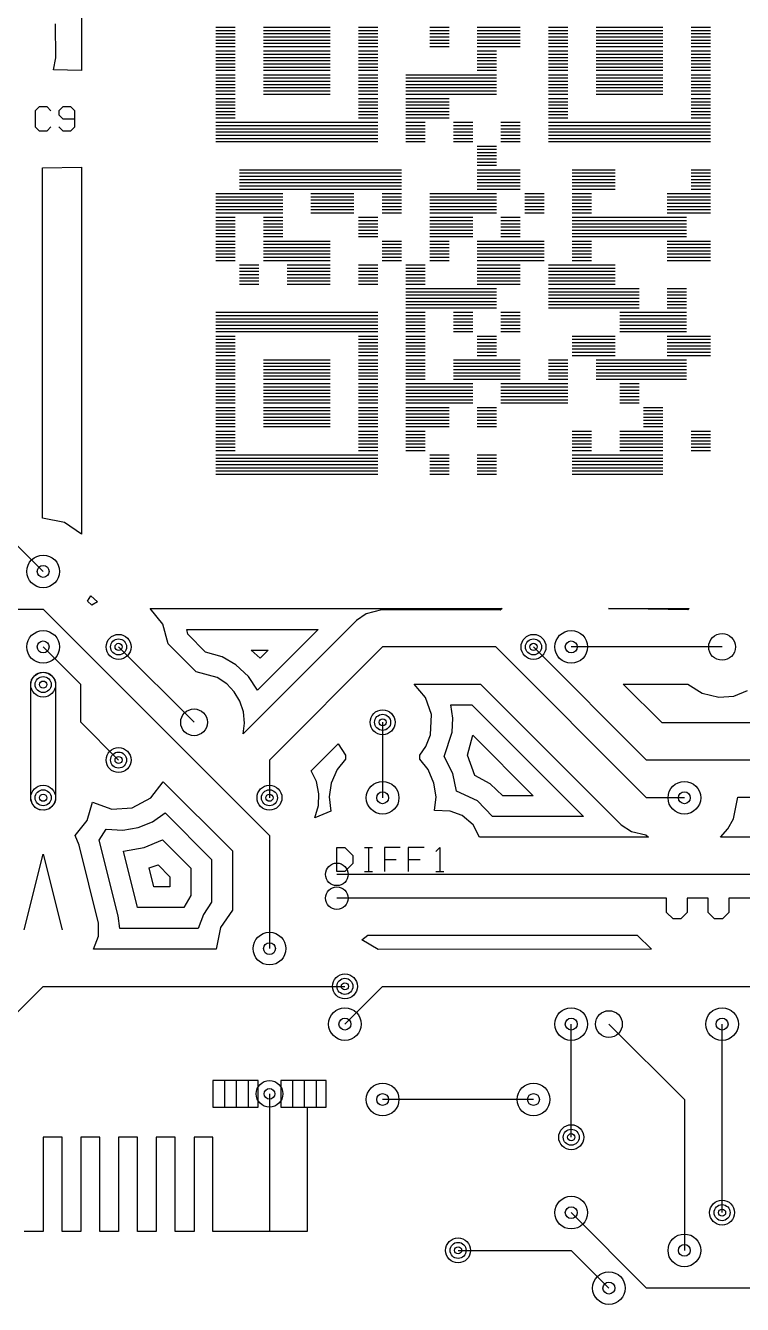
# Model space of a CAD drawing. Extents: x 7 to 284, y 6 to 364.
# Drawn here: x 207.69 to 231.82, y 9.61 to 52.67 of the extents above; entities that cross this region are included whole.
import ezdxf

# ---------------------------------------------------------------- set-up
doc = ezdxf.new("R2010")
doc.units = 0
doc.layers.add('SCORE', color=5, linetype='CONTINUOUS')

msp = doc.modelspace()

# ---------------------------------------------------------------- linework, layer by layer
at = {"layer": 'SCORE'}
for p, q in [((209.5802, 57.6466), (209.57, 51.1585)), ((208.7092, 51.5857), (208.6919, 52.73)), ((214.095, 52.615), (214.745, 52.615)), ((215.695, 52.615), (217.945, 52.615)), ((218.895, 52.615), (219.545, 52.615)), ((221.295, 52.615), (221.945, 52.615)), ((222.895, 52.615), (224.345, 52.615)), ((225.295, 52.615), (225.945, 52.615)), ((226.895, 52.615), (229.145, 52.615)), ((230.095, 52.615), (230.745, 52.615)), ((214.095, 52.5067), (214.745, 52.5067)), ((214.095, 52.3983), (214.745, 52.3983)), ((214.095, 52.29), (214.745, 52.29)), ((214.095, 52.1817), (214.745, 52.1817)), ((215.695, 52.5067), (217.945, 52.5067)), ((215.695, 52.3983), (217.945, 52.3983)), ((215.695, 52.29), (217.945, 52.29)), ((215.695, 52.1817), (217.945, 52.1817)), ((218.895, 52.5067), (219.545, 52.5067)), ((218.895, 52.3983), (219.545, 52.3983)), ((218.895, 52.29), (219.545, 52.29)), ((218.895, 52.1817), (219.545, 52.1817)), ((221.295, 52.5067), (221.945, 52.5067)), ((221.295, 52.3983), (221.945, 52.3983)), ((221.295, 52.29), (221.945, 52.29)), ((221.295, 52.1817), (221.945, 52.1817)), ((222.895, 52.5067), (224.345, 52.5067)), ((222.895, 52.3983), (224.345, 52.3983)), ((222.895, 52.29), (224.345, 52.29)), ((222.895, 52.1817), (224.345, 52.1817)), ((225.295, 52.5067), (225.945, 52.5067)), ((225.295, 52.3983), (225.945, 52.3983)), ((225.295, 52.29), (225.945, 52.29)), ((225.295, 52.1817), (225.945, 52.1817)), ((226.895, 52.5067), (229.145, 52.5067)), ((226.895, 52.3983), (229.145, 52.3983)), ((226.895, 52.29), (229.145, 52.29)), ((226.895, 52.1817), (229.145, 52.1817)), ((230.095, 52.5067), (230.745, 52.5067)), ((230.095, 52.3983), (230.745, 52.3983)), ((230.095, 52.29), (230.745, 52.29)), ((230.095, 52.1817), (230.745, 52.1817)), ((214.095, 52.0733), (214.745, 52.0733)), ((214.095, 51.965), (214.745, 51.965)), ((214.095, 51.815), (214.745, 51.815)), ((214.095, 51.7067), (214.745, 51.7067)), ((215.695, 52.0733), (217.945, 52.0733)), ((215.695, 51.965), (217.945, 51.965)), ((215.695, 51.815), (217.945, 51.815)), ((215.695, 51.7067), (217.945, 51.7067)), ((218.895, 52.0733), (219.545, 52.0733)), ((218.895, 51.965), (219.545, 51.965)), ((218.895, 51.815), (219.545, 51.815)), ((218.895, 51.7067), (219.545, 51.7067)), ((221.295, 52.0733), (221.945, 52.0733)), ((221.295, 51.965), (221.945, 51.965)), ((222.895, 52.0733), (224.345, 52.0733)), ((222.895, 51.965), (224.345, 51.965)), ((222.895, 51.815), (223.545, 51.815)), ((222.895, 51.7067), (223.545, 51.7067)), ((225.295, 52.0733), (225.945, 52.0733)), ((225.295, 51.965), (225.945, 51.965)), ((225.295, 51.815), (225.945, 51.815)), ((225.295, 51.7067), (225.945, 51.7067)), ((226.895, 52.0733), (229.145, 52.0733)), ((226.895, 51.965), (229.145, 51.965)), ((226.895, 51.815), (229.145, 51.815)), ((226.895, 51.7067), (229.145, 51.7067)), ((230.095, 52.0733), (230.745, 52.0733)), ((230.095, 51.965), (230.745, 51.965)), ((230.095, 51.815), (230.745, 51.815)), ((230.095, 51.7067), (230.745, 51.7067)), ((208.6295, 51.18), (208.7092, 51.5857)), ((214.095, 51.5983), (214.745, 51.5983)), ((214.095, 51.49), (214.745, 51.49)), ((214.095, 51.3817), (214.745, 51.3817)), ((214.095, 51.2733), (214.745, 51.2733)), ((215.695, 51.5983), (217.945, 51.5983)), ((215.695, 51.49), (217.945, 51.49)), ((215.695, 51.3817), (217.945, 51.3817)), ((215.695, 51.2733), (217.945, 51.2733)), ((218.895, 51.5983), (219.545, 51.5983)), ((218.895, 51.49), (219.545, 51.49)), ((218.895, 51.3817), (219.545, 51.3817)), ((218.895, 51.2733), (219.545, 51.2733)), ((222.895, 51.5983), (223.545, 51.5983)), ((222.895, 51.49), (223.545, 51.49)), ((222.895, 51.3817), (223.545, 51.3817)), ((222.895, 51.2733), (223.545, 51.2733)), ((225.295, 51.5983), (225.945, 51.5983)), ((225.295, 51.49), (225.945, 51.49)), ((225.295, 51.3817), (225.945, 51.3817)), ((225.295, 51.2733), (225.945, 51.2733)), ((226.895, 51.5983), (229.145, 51.5983)), ((226.895, 51.49), (229.145, 51.49)), ((226.895, 51.3817), (229.145, 51.3817)), ((226.895, 51.2733), (229.145, 51.2733)), ((230.095, 51.5983), (230.745, 51.5983)), ((230.095, 51.49), (230.745, 51.49)), ((230.095, 51.3817), (230.745, 51.3817)), ((230.095, 51.2733), (230.745, 51.2733)), ((209.57, 51.1585), (208.6295, 51.18)), ((214.095, 51.165), (214.745, 51.165)), ((214.095, 51.015), (214.745, 51.015)), ((214.095, 50.9067), (214.745, 50.9067)), ((215.695, 51.165), (217.945, 51.165)), ((215.695, 51.015), (217.945, 51.015)), ((215.695, 50.9067), (217.945, 50.9067)), ((218.895, 51.165), (219.545, 51.165)), ((218.895, 51.015), (219.545, 51.015)), ((218.895, 50.9067), (219.545, 50.9067)), ((220.495, 51.015), (223.545, 51.015)), ((220.495, 50.9067), (223.545, 50.9067)), ((222.895, 51.165), (223.545, 51.165)), ((225.295, 51.165), (225.945, 51.165)), ((225.295, 51.015), (225.945, 51.015)), ((225.295, 50.9067), (225.945, 50.9067)), ((226.895, 51.165), (229.145, 51.165)), ((226.895, 51.015), (229.145, 51.015)), ((226.895, 50.9067), (229.145, 50.9067)), ((230.095, 51.165), (230.745, 51.165)), ((230.095, 51.015), (230.745, 51.015)), ((230.095, 50.9067), (230.745, 50.9067)), ((214.095, 50.7983), (214.745, 50.7983)), ((214.095, 50.69), (214.745, 50.69)), ((214.095, 50.5817), (214.745, 50.5817)), ((214.095, 50.4733), (214.745, 50.4733)), ((215.695, 50.7983), (217.945, 50.7983)), ((215.695, 50.69), (217.945, 50.69)), ((215.695, 50.5817), (217.945, 50.5817)), ((215.695, 50.4733), (217.945, 50.4733)), ((218.895, 50.7983), (219.545, 50.7983)), ((218.895, 50.69), (219.545, 50.69)), ((218.895, 50.5817), (219.545, 50.5817)), ((218.895, 50.4733), (219.545, 50.4733)), ((220.495, 50.7983), (223.545, 50.7983)), ((220.495, 50.69), (223.545, 50.69)), ((220.495, 50.5817), (223.545, 50.5817)), ((220.495, 50.4733), (223.545, 50.4733)), ((225.295, 50.7983), (225.945, 50.7983)), ((225.295, 50.69), (225.945, 50.69)), ((225.295, 50.5817), (225.945, 50.5817)), ((225.295, 50.4733), (225.945, 50.4733)), ((226.895, 50.7983), (229.145, 50.7983)), ((226.895, 50.69), (229.145, 50.69)), ((226.895, 50.5817), (229.145, 50.5817)), ((226.895, 50.4733), (229.145, 50.4733)), ((230.095, 50.7983), (230.745, 50.7983)), ((230.095, 50.69), (230.745, 50.69)), ((230.095, 50.5817), (230.745, 50.5817)), ((230.095, 50.4733), (230.745, 50.4733)), ((214.095, 50.365), (214.745, 50.365)), ((214.095, 50.215), (214.745, 50.215)), ((214.095, 50.1067), (214.745, 50.1067)), ((214.095, 49.9983), (214.745, 49.9983)), ((215.695, 50.365), (217.945, 50.365)), ((218.895, 50.365), (219.545, 50.365)), ((218.895, 50.215), (219.545, 50.215)), ((218.895, 50.1067), (219.545, 50.1067)), ((218.895, 49.9983), (219.545, 49.9983)), ((220.495, 50.365), (223.545, 50.365)), ((220.495, 50.215), (221.945, 50.215)), ((220.495, 50.1067), (221.945, 50.1067)), ((220.495, 49.9983), (221.945, 49.9983)), ((225.295, 50.365), (225.945, 50.365)), ((225.295, 50.215), (225.945, 50.215)), ((225.295, 50.1067), (225.945, 50.1067)), ((225.295, 49.9983), (225.945, 49.9983)), ((226.895, 50.365), (229.145, 50.365)), ((230.095, 50.365), (230.745, 50.365)), ((230.095, 50.215), (230.745, 50.215)), ((230.095, 50.1067), (230.745, 50.1067)), ((230.095, 49.9983), (230.745, 49.9983)), ((208.1433, 49.93), (208.01, 49.7967)), ((208.01, 49.7967), (208.01, 49.2633)), ((208.41, 49.93), (208.1433, 49.93)), ((208.5433, 49.7967), (208.41, 49.93)), ((208.9433, 49.93), (208.81, 49.7967)), ((208.81, 49.7967), (208.81, 49.6633)), ((208.81, 49.6633), (208.9433, 49.53)), ((209.21, 49.93), (208.9433, 49.93)), ((208.9433, 49.53), (209.3433, 49.53)), ((209.3433, 49.7967), (209.21, 49.93)), ((209.3433, 49.2633), (209.3433, 49.7967)), ((214.095, 49.89), (214.745, 49.89)), ((214.095, 49.7817), (214.745, 49.7817)), ((214.095, 49.6733), (214.745, 49.6733)), ((214.095, 49.565), (214.745, 49.565)), ((218.895, 49.89), (219.545, 49.89)), ((218.895, 49.7817), (219.545, 49.7817)), ((218.895, 49.6733), (219.545, 49.6733)), ((218.895, 49.565), (219.545, 49.565)), ((220.495, 49.89), (221.945, 49.89)), ((220.495, 49.7817), (221.945, 49.7817)), ((220.495, 49.6733), (221.945, 49.6733)), ((220.495, 49.565), (221.945, 49.565)), ((225.295, 49.89), (225.945, 49.89)), ((225.295, 49.7817), (225.945, 49.7817)), ((225.295, 49.6733), (225.945, 49.6733)), ((225.295, 49.565), (225.945, 49.565)), ((230.095, 49.89), (230.745, 49.89)), ((230.095, 49.7817), (230.745, 49.7817)), ((230.095, 49.6733), (230.745, 49.6733)), ((230.095, 49.565), (230.745, 49.565)), ((208.01, 49.2633), (208.1433, 49.13)), ((208.1433, 49.13), (208.41, 49.13)), ((208.41, 49.13), (208.5433, 49.2633)), ((208.81, 49.2633), (208.9433, 49.13)), ((208.9433, 49.13), (209.21, 49.13)), ((209.21, 49.13), (209.3433, 49.2633)), ((214.095, 49.415), (219.545, 49.415)), ((214.095, 49.3067), (219.545, 49.3067)), ((214.095, 49.1983), (219.545, 49.1983)), ((214.095, 49.09), (219.545, 49.09)), ((220.495, 49.415), (221.145, 49.415)), ((220.495, 49.3067), (221.145, 49.3067)), ((220.495, 49.1983), (221.145, 49.1983)), ((220.495, 49.09), (221.145, 49.09)), ((222.095, 49.415), (222.745, 49.415)), ((222.095, 49.3067), (222.745, 49.3067)), ((222.095, 49.1983), (222.745, 49.1983)), ((222.095, 49.09), (222.745, 49.09)), ((223.695, 49.415), (224.345, 49.415)), ((223.695, 49.3067), (224.345, 49.3067)), ((223.695, 49.1983), (224.345, 49.1983)), ((223.695, 49.09), (224.345, 49.09)), ((225.295, 49.415), (230.745, 49.415)), ((225.295, 49.3067), (230.745, 49.3067)), ((225.295, 49.1983), (230.745, 49.1983)), ((225.295, 49.09), (230.745, 49.09)), ((214.095, 48.9817), (219.545, 48.9817)), ((214.095, 48.8733), (219.545, 48.8733)), ((214.095, 48.765), (219.545, 48.765)), ((220.495, 48.9817), (221.145, 48.9817)), ((220.495, 48.8733), (221.145, 48.8733)), ((220.495, 48.765), (221.145, 48.765)), ((222.095, 48.9817), (222.745, 48.9817)), ((222.095, 48.8733), (222.745, 48.8733)), ((222.095, 48.765), (222.745, 48.765)), ((223.695, 48.9817), (224.345, 48.9817)), ((223.695, 48.8733), (224.345, 48.8733)), ((223.695, 48.765), (224.345, 48.765)), ((225.295, 48.9817), (230.745, 48.9817)), ((225.295, 48.8733), (230.745, 48.8733)), ((225.295, 48.765), (230.745, 48.765)), ((222.895, 48.615), (223.545, 48.615)), ((222.895, 48.5067), (223.545, 48.5067)), ((222.895, 48.3983), (223.545, 48.3983)), ((222.895, 48.29), (223.545, 48.29)), ((208.26, 47.88), (209.57, 47.9015)), ((208.26, 36.0893), (208.26, 47.88)), ((209.57, 47.9015), (209.57, 35.5446)), ((214.895, 47.815), (220.345, 47.815)), ((222.895, 48.1817), (223.545, 48.1817)), ((222.895, 48.0733), (223.545, 48.0733)), ((222.895, 47.965), (223.545, 47.965)), ((222.895, 47.815), (224.345, 47.815)), ((226.095, 47.815), (227.545, 47.815)), ((230.095, 47.815), (230.745, 47.815)), ((214.895, 47.7067), (220.345, 47.7067)), ((214.895, 47.5983), (220.345, 47.5983)), ((214.895, 47.49), (220.345, 47.49)), ((214.895, 47.3817), (220.345, 47.3817)), ((222.895, 47.7067), (224.345, 47.7067)), ((222.895, 47.5983), (224.345, 47.5983)), ((222.895, 47.49), (224.345, 47.49)), ((222.895, 47.3817), (224.345, 47.3817)), ((226.095, 47.7067), (227.545, 47.7067)), ((226.095, 47.5983), (227.545, 47.5983)), ((226.095, 47.49), (227.545, 47.49)), ((226.095, 47.3817), (227.545, 47.3817)), ((230.095, 47.7067), (230.745, 47.7067)), ((230.095, 47.5983), (230.745, 47.5983)), ((230.095, 47.49), (230.745, 47.49)), ((230.095, 47.3817), (230.745, 47.3817)), ((214.095, 47.015), (216.345, 47.015)), ((214.895, 47.2733), (220.345, 47.2733)), ((214.895, 47.165), (220.345, 47.165)), ((217.295, 47.015), (218.745, 47.015)), ((219.695, 47.015), (220.345, 47.015)), ((221.295, 47.015), (223.545, 47.015)), ((222.895, 47.2733), (224.345, 47.2733)), ((222.895, 47.165), (224.345, 47.165)), ((224.495, 47.015), (225.145, 47.015)), ((226.095, 47.2733), (227.545, 47.2733)), ((226.095, 47.165), (227.545, 47.165)), ((226.095, 47.015), (226.745, 47.015)), ((229.295, 47.015), (230.745, 47.015)), ((230.095, 47.2733), (230.745, 47.2733)), ((230.095, 47.165), (230.745, 47.165)), ((214.095, 46.9067), (216.345, 46.9067)), ((214.095, 46.7983), (216.345, 46.7983)), ((214.095, 46.69), (216.345, 46.69)), ((214.095, 46.5817), (216.345, 46.5817)), ((217.295, 46.9067), (218.745, 46.9067)), ((217.295, 46.7983), (218.745, 46.7983)), ((217.295, 46.69), (218.745, 46.69)), ((217.295, 46.5817), (218.745, 46.5817)), ((219.695, 46.9067), (220.345, 46.9067)), ((219.695, 46.7983), (220.345, 46.7983)), ((219.695, 46.69), (220.345, 46.69)), ((219.695, 46.5817), (220.345, 46.5817)), ((221.295, 46.9067), (223.545, 46.9067)), ((221.295, 46.7983), (223.545, 46.7983)), ((221.295, 46.69), (223.545, 46.69)), ((221.295, 46.5817), (223.545, 46.5817)), ((224.495, 46.9067), (225.145, 46.9067)), ((224.495, 46.7983), (225.145, 46.7983)), ((224.495, 46.69), (225.145, 46.69)), ((224.495, 46.5817), (225.145, 46.5817)), ((226.095, 46.9067), (226.745, 46.9067)), ((226.095, 46.7983), (226.745, 46.7983)), ((226.095, 46.69), (226.745, 46.69)), ((226.095, 46.5817), (226.745, 46.5817)), ((229.295, 46.9067), (230.745, 46.9067)), ((229.295, 46.7983), (230.745, 46.7983)), ((229.295, 46.69), (230.745, 46.69)), ((229.295, 46.5817), (230.745, 46.5817)), ((214.095, 46.4733), (216.345, 46.4733)), ((214.095, 46.365), (216.345, 46.365)), ((214.095, 46.215), (214.745, 46.215)), ((214.095, 46.1067), (214.745, 46.1067)), ((215.695, 46.215), (216.345, 46.215)), ((215.695, 46.1067), (216.345, 46.1067)), ((217.295, 46.4733), (218.745, 46.4733)), ((217.295, 46.365), (218.745, 46.365)), ((218.895, 46.215), (219.545, 46.215)), ((218.895, 46.1067), (219.545, 46.1067)), ((219.695, 46.4733), (220.345, 46.4733)), ((219.695, 46.365), (220.345, 46.365)), ((221.295, 46.4733), (223.545, 46.4733)), ((221.295, 46.365), (223.545, 46.365)), ((221.295, 46.215), (222.745, 46.215)), ((221.295, 46.1067), (222.745, 46.1067)), ((223.695, 46.215), (224.345, 46.215)), ((223.695, 46.1067), (224.345, 46.1067)), ((224.495, 46.4733), (225.145, 46.4733)), ((224.495, 46.365), (225.145, 46.365)), ((226.095, 46.4733), (226.745, 46.4733)), ((226.095, 46.365), (226.745, 46.365)), ((226.095, 46.215), (229.945, 46.215)), ((226.095, 46.1067), (229.945, 46.1067)), ((229.295, 46.4733), (230.745, 46.4733)), ((229.295, 46.365), (230.745, 46.365)), ((214.095, 45.9983), (214.745, 45.9983)), ((214.095, 45.89), (214.745, 45.89)), ((214.095, 45.7817), (214.745, 45.7817)), ((214.095, 45.6733), (214.745, 45.6733)), ((215.695, 45.9983), (216.345, 45.9983)), ((215.695, 45.89), (216.345, 45.89)), ((215.695, 45.7817), (216.345, 45.7817)), ((215.695, 45.6733), (216.345, 45.6733)), ((218.895, 45.9983), (219.545, 45.9983)), ((218.895, 45.89), (219.545, 45.89)), ((218.895, 45.7817), (219.545, 45.7817)), ((218.895, 45.6733), (219.545, 45.6733)), ((221.295, 45.9983), (222.745, 45.9983)), ((221.295, 45.89), (222.745, 45.89)), ((221.295, 45.7817), (222.745, 45.7817)), ((221.295, 45.6733), (222.745, 45.6733)), ((223.695, 45.9983), (224.345, 45.9983)), ((223.695, 45.89), (224.345, 45.89)), ((223.695, 45.7817), (224.345, 45.7817)), ((223.695, 45.6733), (224.345, 45.6733)), ((226.095, 45.9983), (229.945, 45.9983)), ((226.095, 45.89), (229.945, 45.89)), ((226.095, 45.7817), (229.945, 45.7817)), ((226.095, 45.6733), (229.945, 45.6733)), ((214.095, 45.565), (214.745, 45.565)), ((214.095, 45.415), (214.745, 45.415)), ((214.095, 45.3067), (214.745, 45.3067)), ((215.695, 45.565), (216.345, 45.565)), ((215.695, 45.415), (217.945, 45.415)), ((215.695, 45.3067), (217.945, 45.3067)), ((218.895, 45.565), (219.545, 45.565)), ((219.695, 45.415), (220.345, 45.415)), ((219.695, 45.3067), (220.345, 45.3067)), ((221.295, 45.565), (222.745, 45.565)), ((221.295, 45.415), (221.945, 45.415)), ((221.295, 45.3067), (221.945, 45.3067)), ((222.895, 45.415), (225.145, 45.415)), ((222.895, 45.3067), (225.145, 45.3067)), ((223.695, 45.565), (224.345, 45.565)), ((226.095, 45.565), (229.945, 45.565)), ((226.095, 45.415), (226.745, 45.415)), ((226.095, 45.3067), (226.745, 45.3067)), ((229.295, 45.415), (230.745, 45.415)), ((229.295, 45.3067), (230.745, 45.3067)), ((214.095, 45.1983), (214.745, 45.1983)), ((214.095, 45.09), (214.745, 45.09)), ((214.095, 44.9817), (214.745, 44.9817)), ((214.095, 44.8733), (214.745, 44.8733)), ((215.695, 45.1983), (217.945, 45.1983)), ((215.695, 45.09), (217.945, 45.09)), ((215.695, 44.9817), (217.945, 44.9817)), ((215.695, 44.8733), (217.945, 44.8733)), ((219.695, 45.1983), (220.345, 45.1983)), ((219.695, 45.09), (220.345, 45.09)), ((219.695, 44.9817), (220.345, 44.9817)), ((219.695, 44.8733), (220.345, 44.8733)), ((221.295, 45.1983), (221.945, 45.1983)), ((221.295, 45.09), (221.945, 45.09)), ((221.295, 44.9817), (221.945, 44.9817)), ((221.295, 44.8733), (221.945, 44.8733)), ((222.895, 45.1983), (225.145, 45.1983)), ((222.895, 45.09), (225.145, 45.09)), ((222.895, 44.9817), (225.145, 44.9817)), ((222.895, 44.8733), (225.145, 44.8733)), ((226.095, 45.1983), (226.745, 45.1983)), ((226.095, 45.09), (226.745, 45.09)), ((226.095, 44.9817), (226.745, 44.9817)), ((226.095, 44.8733), (226.745, 44.8733)), ((229.295, 45.1983), (230.745, 45.1983)), ((229.295, 45.09), (230.745, 45.09)), ((229.295, 44.9817), (230.745, 44.9817)), ((229.295, 44.8733), (230.745, 44.8733)), ((214.095, 44.765), (214.745, 44.765)), ((214.895, 44.615), (215.545, 44.615)), ((214.895, 44.5067), (215.545, 44.5067)), ((214.895, 44.3983), (215.545, 44.3983)), ((215.695, 44.765), (217.945, 44.765)), ((216.495, 44.615), (217.945, 44.615)), ((216.495, 44.5067), (217.945, 44.5067)), ((216.495, 44.3983), (217.945, 44.3983)), ((218.895, 44.615), (219.545, 44.615)), ((218.895, 44.5067), (219.545, 44.5067)), ((218.895, 44.3983), (219.545, 44.3983)), ((219.695, 44.765), (220.345, 44.765)), ((220.495, 44.615), (221.145, 44.615)), ((220.495, 44.5067), (221.145, 44.5067)), ((220.495, 44.3983), (221.145, 44.3983)), ((221.295, 44.765), (221.945, 44.765)), ((222.895, 44.765), (225.145, 44.765)), ((222.895, 44.615), (224.345, 44.615)), ((222.895, 44.5067), (224.345, 44.5067)), ((222.895, 44.3983), (224.345, 44.3983)), ((225.295, 44.615), (227.545, 44.615)), ((225.295, 44.5067), (227.545, 44.5067)), ((225.295, 44.3983), (227.545, 44.3983)), ((226.095, 44.765), (226.745, 44.765)), ((229.295, 44.765), (230.745, 44.765)), ((214.895, 44.29), (215.545, 44.29)), ((214.895, 44.1817), (215.545, 44.1817)), ((214.895, 44.0733), (215.545, 44.0733)), ((214.895, 43.965), (215.545, 43.965)), ((216.495, 44.29), (217.945, 44.29)), ((216.495, 44.1817), (217.945, 44.1817)), ((216.495, 44.0733), (217.945, 44.0733)), ((216.495, 43.965), (217.945, 43.965)), ((218.895, 44.29), (219.545, 44.29)), ((218.895, 44.1817), (219.545, 44.1817)), ((218.895, 44.0733), (219.545, 44.0733)), ((218.895, 43.965), (219.545, 43.965)), ((220.495, 44.29), (221.145, 44.29)), ((220.495, 44.1817), (221.145, 44.1817)), ((220.495, 44.0733), (221.145, 44.0733)), ((220.495, 43.965), (221.145, 43.965)), ((222.895, 44.29), (224.345, 44.29)), ((222.895, 44.1817), (224.345, 44.1817)), ((222.895, 44.0733), (224.345, 44.0733)), ((222.895, 43.965), (224.345, 43.965)), ((225.295, 44.29), (227.545, 44.29)), ((225.295, 44.1817), (227.545, 44.1817)), ((225.295, 44.0733), (227.545, 44.0733)), ((225.295, 43.965), (227.545, 43.965)), ((220.495, 43.815), (223.545, 43.815)), ((220.495, 43.7067), (223.545, 43.7067)), ((220.495, 43.5983), (223.545, 43.5983)), ((225.295, 43.815), (228.345, 43.815)), ((225.295, 43.7067), (228.345, 43.7067)), ((225.295, 43.5983), (228.345, 43.5983)), ((229.295, 43.815), (229.945, 43.815)), ((229.295, 43.7067), (229.945, 43.7067)), ((229.295, 43.5983), (229.945, 43.5983)), ((220.495, 43.49), (223.545, 43.49)), ((220.495, 43.3817), (223.545, 43.3817)), ((220.495, 43.2733), (223.545, 43.2733)), ((220.495, 43.165), (223.545, 43.165)), ((225.295, 43.49), (228.345, 43.49)), ((225.295, 43.3817), (228.345, 43.3817)), ((225.295, 43.2733), (228.345, 43.2733)), ((225.295, 43.165), (228.345, 43.165)), ((229.295, 43.49), (229.945, 43.49)), ((229.295, 43.3817), (229.945, 43.3817)), ((229.295, 43.2733), (229.945, 43.2733)), ((229.295, 43.165), (229.945, 43.165)), ((214.095, 43.015), (219.545, 43.015)), ((214.095, 42.9067), (219.545, 42.9067)), ((214.095, 42.7983), (219.545, 42.7983)), ((214.095, 42.69), (219.545, 42.69)), ((220.495, 43.015), (221.145, 43.015)), ((220.495, 42.9067), (221.145, 42.9067)), ((220.495, 42.7983), (221.145, 42.7983)), ((220.495, 42.69), (221.145, 42.69)), ((222.095, 43.015), (222.745, 43.015)), ((222.095, 42.9067), (222.745, 42.9067)), ((222.095, 42.7983), (222.745, 42.7983)), ((222.095, 42.69), (222.745, 42.69)), ((223.695, 43.015), (224.345, 43.015)), ((223.695, 42.9067), (224.345, 42.9067)), ((223.695, 42.7983), (224.345, 42.7983)), ((223.695, 42.69), (224.345, 42.69)), ((227.695, 43.015), (229.945, 43.015)), ((227.695, 42.9067), (229.945, 42.9067)), ((227.695, 42.7983), (229.945, 42.7983)), ((227.695, 42.69), (229.945, 42.69)), ((214.095, 42.5817), (219.545, 42.5817)), ((214.095, 42.4733), (219.545, 42.4733)), ((214.095, 42.365), (219.545, 42.365)), ((214.095, 42.215), (214.745, 42.215)), ((218.895, 42.215), (219.545, 42.215)), ((220.495, 42.5817), (221.145, 42.5817)), ((220.495, 42.4733), (221.145, 42.4733)), ((220.495, 42.365), (221.145, 42.365)), ((220.495, 42.215), (221.145, 42.215)), ((222.095, 42.5817), (222.745, 42.5817)), ((222.095, 42.4733), (222.745, 42.4733)), ((222.095, 42.365), (222.745, 42.365)), ((222.895, 42.215), (223.545, 42.215)), ((223.695, 42.5817), (224.345, 42.5817)), ((223.695, 42.4733), (224.345, 42.4733)), ((223.695, 42.365), (224.345, 42.365)), ((226.095, 42.215), (227.545, 42.215)), ((227.695, 42.5817), (229.945, 42.5817)), ((227.695, 42.4733), (229.945, 42.4733)), ((227.695, 42.365), (229.945, 42.365)), ((229.295, 42.215), (230.745, 42.215)), ((214.095, 42.1067), (214.745, 42.1067)), ((214.095, 41.9983), (214.745, 41.9983)), ((214.095, 41.89), (214.745, 41.89)), ((214.095, 41.7817), (214.745, 41.7817)), ((218.895, 42.1067), (219.545, 42.1067)), ((218.895, 41.9983), (219.545, 41.9983)), ((218.895, 41.89), (219.545, 41.89)), ((218.895, 41.7817), (219.545, 41.7817)), ((220.495, 42.1067), (221.145, 42.1067)), ((220.495, 41.9983), (221.145, 41.9983)), ((220.495, 41.89), (221.145, 41.89)), ((220.495, 41.7817), (221.145, 41.7817)), ((222.895, 42.1067), (223.545, 42.1067)), ((222.895, 41.9983), (223.545, 41.9983)), ((222.895, 41.89), (223.545, 41.89)), ((222.895, 41.7817), (223.545, 41.7817)), ((226.095, 42.1067), (227.545, 42.1067)), ((226.095, 41.9983), (227.545, 41.9983)), ((226.095, 41.89), (227.545, 41.89)), ((226.095, 41.7817), (227.545, 41.7817)), ((229.295, 42.1067), (230.745, 42.1067)), ((229.295, 41.9983), (230.745, 41.9983)), ((229.295, 41.89), (230.745, 41.89)), ((229.295, 41.7817), (230.745, 41.7817)), ((214.095, 41.6733), (214.745, 41.6733)), ((214.095, 41.565), (214.745, 41.565)), ((214.095, 41.415), (214.745, 41.415)), ((215.695, 41.415), (217.945, 41.415)), ((218.895, 41.6733), (219.545, 41.6733)), ((218.895, 41.565), (219.545, 41.565)), ((218.895, 41.415), (219.545, 41.415)), ((220.495, 41.6733), (221.145, 41.6733)), ((220.495, 41.565), (221.145, 41.565)), ((220.495, 41.415), (221.145, 41.415)), ((222.095, 41.415), (224.345, 41.415)), ((222.895, 41.6733), (223.545, 41.6733)), ((222.895, 41.565), (223.545, 41.565)), ((225.295, 41.415), (225.945, 41.415)), ((226.095, 41.6733), (227.545, 41.6733)), ((226.095, 41.565), (227.545, 41.565)), ((226.895, 41.415), (229.945, 41.415)), ((229.295, 41.6733), (230.745, 41.6733)), ((229.295, 41.565), (230.745, 41.565)), ((214.095, 41.3067), (214.745, 41.3067)), ((214.095, 41.1983), (214.745, 41.1983)), ((214.095, 41.09), (214.745, 41.09)), ((214.095, 40.9817), (214.745, 40.9817)), ((215.695, 41.3067), (217.945, 41.3067)), ((215.695, 41.1983), (217.945, 41.1983)), ((215.695, 41.09), (217.945, 41.09)), ((215.695, 40.9817), (217.945, 40.9817)), ((218.895, 41.3067), (219.545, 41.3067)), ((218.895, 41.1983), (219.545, 41.1983)), ((218.895, 41.09), (219.545, 41.09)), ((218.895, 40.9817), (219.545, 40.9817)), ((220.495, 41.3067), (221.145, 41.3067)), ((220.495, 41.1983), (221.145, 41.1983)), ((220.495, 41.09), (221.145, 41.09)), ((220.495, 40.9817), (221.145, 40.9817)), ((222.095, 41.3067), (224.345, 41.3067)), ((222.095, 41.1983), (224.345, 41.1983)), ((222.095, 41.09), (224.345, 41.09)), ((222.095, 40.9817), (224.345, 40.9817)), ((225.295, 41.3067), (225.945, 41.3067)), ((225.295, 41.1983), (225.945, 41.1983)), ((225.295, 41.09), (225.945, 41.09)), ((225.295, 40.9817), (225.945, 40.9817)), ((226.895, 41.3067), (229.945, 41.3067)), ((226.895, 41.1983), (229.945, 41.1983)), ((226.895, 41.09), (229.945, 41.09)), ((226.895, 40.9817), (229.945, 40.9817)), ((214.095, 40.8733), (214.745, 40.8733)), ((214.095, 40.765), (214.745, 40.765)), ((214.095, 40.615), (214.745, 40.615)), ((214.095, 40.5067), (214.745, 40.5067)), ((215.695, 40.8733), (217.945, 40.8733)), ((215.695, 40.765), (217.945, 40.765)), ((215.695, 40.615), (217.945, 40.615)), ((215.695, 40.5067), (217.945, 40.5067)), ((218.895, 40.8733), (219.545, 40.8733)), ((218.895, 40.765), (219.545, 40.765)), ((218.895, 40.615), (219.545, 40.615)), ((218.895, 40.5067), (219.545, 40.5067)), ((220.495, 40.8733), (221.145, 40.8733)), ((220.495, 40.765), (221.145, 40.765)), ((220.495, 40.615), (222.745, 40.615)), ((220.495, 40.5067), (222.745, 40.5067)), ((222.095, 40.8733), (224.345, 40.8733)), ((222.095, 40.765), (224.345, 40.765)), ((223.695, 40.615), (225.945, 40.615)), ((223.695, 40.5067), (225.945, 40.5067)), ((225.295, 40.8733), (225.945, 40.8733)), ((225.295, 40.765), (225.945, 40.765)), ((226.895, 40.8733), (229.945, 40.8733)), ((226.895, 40.765), (229.945, 40.765)), ((227.695, 40.615), (228.345, 40.615)), ((227.695, 40.5067), (228.345, 40.5067)), ((214.095, 40.3983), (214.745, 40.3983)), ((214.095, 40.29), (214.745, 40.29)), ((214.095, 40.1817), (214.745, 40.1817)), ((214.095, 40.0733), (214.745, 40.0733)), ((215.695, 40.3983), (217.945, 40.3983)), ((215.695, 40.29), (217.945, 40.29)), ((215.695, 40.1817), (217.945, 40.1817)), ((215.695, 40.0733), (217.945, 40.0733)), ((218.895, 40.3983), (219.545, 40.3983)), ((218.895, 40.29), (219.545, 40.29)), ((218.895, 40.1817), (219.545, 40.1817)), ((218.895, 40.0733), (219.545, 40.0733)), ((220.495, 40.3983), (222.745, 40.3983)), ((220.495, 40.29), (222.745, 40.29)), ((220.495, 40.1817), (222.745, 40.1817)), ((220.495, 40.0733), (222.745, 40.0733)), ((223.695, 40.3983), (225.945, 40.3983)), ((223.695, 40.29), (225.945, 40.29)), ((223.695, 40.1817), (225.945, 40.1817)), ((223.695, 40.0733), (225.945, 40.0733)), ((227.695, 40.3983), (228.345, 40.3983)), ((227.695, 40.29), (228.345, 40.29)), ((227.695, 40.1817), (228.345, 40.1817)), ((227.695, 40.0733), (228.345, 40.0733)), ((214.095, 39.965), (214.745, 39.965)), ((214.095, 39.815), (214.745, 39.815)), ((214.095, 39.7067), (214.745, 39.7067)), ((215.695, 39.965), (217.945, 39.965)), ((215.695, 39.815), (217.945, 39.815)), ((215.695, 39.7067), (217.945, 39.7067)), ((218.895, 39.965), (219.545, 39.965)), ((218.895, 39.815), (219.545, 39.815)), ((218.895, 39.7067), (219.545, 39.7067)), ((220.495, 39.965), (222.745, 39.965)), ((220.495, 39.815), (221.945, 39.815)), ((220.495, 39.7067), (221.945, 39.7067)), ((222.895, 39.815), (223.545, 39.815)), ((222.895, 39.7067), (223.545, 39.7067)), ((223.695, 39.965), (225.945, 39.965)), ((227.695, 39.965), (228.345, 39.965)), ((228.495, 39.815), (229.145, 39.815)), ((228.495, 39.7067), (229.145, 39.7067)), ((214.095, 39.5983), (214.745, 39.5983)), ((214.095, 39.49), (214.745, 39.49)), ((214.095, 39.3817), (214.745, 39.3817)), ((214.095, 39.2733), (214.745, 39.2733)), ((215.695, 39.5983), (217.945, 39.5983)), ((215.695, 39.49), (217.945, 39.49)), ((215.695, 39.3817), (217.945, 39.3817)), ((215.695, 39.2733), (217.945, 39.2733)), ((218.895, 39.5983), (219.545, 39.5983)), ((218.895, 39.49), (219.545, 39.49)), ((218.895, 39.3817), (219.545, 39.3817)), ((218.895, 39.2733), (219.545, 39.2733)), ((220.495, 39.5983), (221.945, 39.5983)), ((220.495, 39.49), (221.945, 39.49)), ((220.495, 39.3817), (221.945, 39.3817)), ((220.495, 39.2733), (221.945, 39.2733)), ((222.895, 39.5983), (223.545, 39.5983)), ((222.895, 39.49), (223.545, 39.49)), ((222.895, 39.3817), (223.545, 39.3817)), ((222.895, 39.2733), (223.545, 39.2733)), ((228.495, 39.5983), (229.145, 39.5983)), ((228.495, 39.49), (229.145, 39.49)), ((228.495, 39.3817), (229.145, 39.3817)), ((228.495, 39.2733), (229.145, 39.2733)), ((214.095, 39.165), (214.745, 39.165)), ((214.095, 39.015), (214.745, 39.015)), ((214.095, 38.9067), (214.745, 38.9067)), ((214.095, 38.7983), (214.745, 38.7983)), ((215.695, 39.165), (217.945, 39.165)), ((218.895, 39.165), (219.545, 39.165)), ((218.895, 39.015), (219.545, 39.015)), ((218.895, 38.9067), (219.545, 38.9067)), ((218.895, 38.7983), (219.545, 38.7983)), ((220.495, 39.165), (221.945, 39.165)), ((220.495, 39.015), (221.145, 39.015)), ((220.495, 38.9067), (221.145, 38.9067)), ((220.495, 38.7983), (221.145, 38.7983)), ((222.895, 39.165), (223.545, 39.165)), ((226.095, 39.015), (226.745, 39.015)), ((226.095, 38.9067), (226.745, 38.9067)), ((226.095, 38.7983), (226.745, 38.7983)), ((227.695, 39.015), (229.145, 39.015)), ((227.695, 38.9067), (229.145, 38.9067)), ((227.695, 38.7983), (229.145, 38.7983)), ((228.495, 39.165), (229.145, 39.165)), ((230.095, 39.015), (230.745, 39.015)), ((230.095, 38.9067), (230.745, 38.9067)), ((230.095, 38.7983), (230.745, 38.7983)), ((214.095, 38.69), (214.745, 38.69)), ((214.095, 38.5817), (214.745, 38.5817)), ((214.095, 38.4733), (214.745, 38.4733)), ((214.095, 38.365), (214.745, 38.365)), ((218.895, 38.69), (219.545, 38.69)), ((218.895, 38.5817), (219.545, 38.5817)), ((218.895, 38.4733), (219.545, 38.4733)), ((218.895, 38.365), (219.545, 38.365)), ((220.495, 38.69), (221.145, 38.69)), ((220.495, 38.5817), (221.145, 38.5817)), ((220.495, 38.4733), (221.145, 38.4733)), ((220.495, 38.365), (221.145, 38.365)), ((226.095, 38.69), (226.745, 38.69)), ((226.095, 38.5817), (226.745, 38.5817)), ((226.095, 38.4733), (226.745, 38.4733)), ((226.095, 38.365), (226.745, 38.365)), ((227.695, 38.69), (229.145, 38.69)), ((227.695, 38.5817), (229.145, 38.5817)), ((227.695, 38.4733), (229.145, 38.4733)), ((227.695, 38.365), (229.145, 38.365)), ((230.095, 38.69), (230.745, 38.69)), ((230.095, 38.5817), (230.745, 38.5817)), ((230.095, 38.4733), (230.745, 38.4733)), ((230.095, 38.365), (230.745, 38.365)), ((214.095, 38.215), (219.545, 38.215)), ((214.095, 38.1067), (219.545, 38.1067)), ((214.095, 37.9983), (219.545, 37.9983)), ((221.295, 38.215), (221.945, 38.215)), ((221.295, 38.1067), (221.945, 38.1067)), ((221.295, 37.9983), (221.945, 37.9983)), ((222.895, 38.215), (223.545, 38.215)), ((222.895, 38.1067), (223.545, 38.1067)), ((222.895, 37.9983), (223.545, 37.9983)), ((226.095, 38.215), (229.145, 38.215)), ((226.095, 38.1067), (229.145, 38.1067)), ((226.095, 37.9983), (229.145, 37.9983)), ((214.095, 37.89), (219.545, 37.89)), ((214.095, 37.7817), (219.545, 37.7817)), ((214.095, 37.6733), (219.545, 37.6733)), ((214.095, 37.565), (219.545, 37.565)), ((221.295, 37.89), (221.945, 37.89)), ((221.295, 37.7817), (221.945, 37.7817)), ((221.295, 37.6733), (221.945, 37.6733)), ((221.295, 37.565), (221.945, 37.565)), ((222.895, 37.89), (223.545, 37.89)), ((222.895, 37.7817), (223.545, 37.7817)), ((222.895, 37.6733), (223.545, 37.6733)), ((222.895, 37.565), (223.545, 37.565)), ((226.095, 37.89), (229.145, 37.89)), ((226.095, 37.7817), (229.145, 37.7817)), ((226.095, 37.6733), (229.145, 37.6733)), ((226.095, 37.565), (229.145, 37.565)), ((208.9935, 35.942), (208.26, 36.0893)), ((209.57, 35.5446), (208.9935, 35.942)), ((207.01, 35.56), (208.28, 34.29)), ((209.7771, 33.2919), (209.8801, 33.4666)), ((209.9158, 33.1535), (209.7771, 33.2919)), ((209.8801, 33.4666), (210.1109, 33.2614)), ((210.1109, 33.2614), (209.9158, 33.1535)), ((206.19, 33.02), (208.28, 33.02)), ((208.28, 33.02), (215.9, 25.4)), ((211.8795, 33.04), (223.7305, 33.04)), ((212.3049, 32.5131), (211.8795, 33.04)), ((219.1514, 32.8678), (218.8261, 32.6339)), ((219.6757, 32.9992), (219.1514, 32.8678)), ((223.6723, 32.9902), (219.6757, 32.9992)), ((223.7305, 33.04), (223.6723, 32.9902)), ((227.3146, 33.04), (230.0336, 33.04)), ((229.9885, 33), (227.3146, 33.04)), ((230.0336, 33.04), (229.9885, 33)), ((212.4865, 31.8512), (212.3049, 32.5131)), ((213.1506, 32.1771), (213.1149, 32.34)), ((213.1149, 32.34), (217.5423, 32.34)), ((218.8261, 32.6339), (215.0148, 28.8225)), ((217.5423, 32.34), (215.4991, 30.2968)), ((213.7503, 31.5774), (213.1506, 32.1771)), ((209.55, 30.48), (208.28, 31.75)), ((213.36, 29.21), (210.82, 31.75)), ((213.4297, 30.9081), (212.4865, 31.8512)), ((214.3031, 31.4164), (213.7503, 31.5774)), ((215.2835, 31.64), (215.8523, 31.64)), ((215.5824, 31.3701), (215.2835, 31.64)), ((215.8523, 31.64), (215.5824, 31.3701)), ((219.71, 31.75), (215.9, 27.94)), ((223.52, 31.75), (219.71, 31.75)), ((228.6, 26.67), (223.52, 31.75)), ((228.6, 27.94), (224.79, 31.75)), ((231.14, 31.75), (226.06, 31.75)), ((214.7716, 31.1504), (214.3031, 31.4164)), ((215.1976, 30.753), (214.7716, 31.1504)), ((207.86, 30.48), (207.892, 30.6407)), ((207.892, 30.6407), (207.983, 30.777)), ((207.983, 30.777), (208.1193, 30.868)), ((208.1193, 30.868), (208.28, 30.9)), ((208.28, 30.9), (208.4407, 30.868)), ((208.4407, 30.868), (208.577, 30.777)), ((208.577, 30.777), (208.668, 30.6407)), ((208.668, 30.6407), (208.698, 30.5212)), ((214.1373, 30.7214), (213.4297, 30.9081)), ((214.4589, 30.5065), (214.1373, 30.7214)), ((215.4991, 30.2968), (215.1976, 30.753)), ((207.862, 26.6288), (207.86, 30.48)), ((208.698, 30.5212), (208.698, 26.6288)), ((209.55, 29.21), (209.55, 30.48)), ((214.7119, 30.2401), (214.4589, 30.5065)), ((214.9057, 29.9167), (214.7119, 30.2401)), ((221.1526, 30.0506), (220.7695, 30.5)), ((220.7695, 30.5), (223.0022, 30.5)), ((223.0022, 30.5), (227.741, 25.7624)), ((229.1178, 29.19), (227.8078, 30.5)), ((227.8078, 30.5), (229.9885, 30.5)), ((229.9885, 30.5), (230.4648, 30.1903)), ((230.4648, 30.1903), (231.0346, 30.0537)), ((231.5315, 30.0961), (231.9948, 30.281)), ((215.0214, 29.568), (214.9057, 29.9167)), ((221.3584, 29.4754), (221.1526, 30.0506)), ((222.0756, 29.3468), (222.0049, 29.8)), ((222.0049, 29.8), (222.7123, 29.8)), ((222.7123, 29.8), (226.4723, 26.04)), ((231.0346, 30.0537), (231.5315, 30.0961)), ((215.0593, 29.183), (215.0214, 29.568)), ((221.3245, 28.7844), (221.3584, 29.4754)), ((222.0569, 28.8827), (222.0756, 29.3468)), ((210.82, 27.94), (209.55, 29.21)), ((215.0148, 28.8225), (215.0593, 29.183)), ((219.71, 29.21), (219.71, 26.67)), ((221.7841, 28.0645), (222.0569, 28.8827)), ((238.7355, 29.19), (229.1178, 29.19)), ((217.3029, 27.5751), (218.2082, 28.4805)), ((218.2082, 28.4805), (218.46, 28.1032)), ((221.1695, 28.3993), (221.3245, 28.7844)), ((222.5715, 28.1004), (222.7484, 28.7739)), ((222.7484, 28.7739), (224.7823, 26.74)), ((218.46, 28.1032), (218.46, 27.9645)), ((220.96, 28.1032), (221.1695, 28.3993)), ((220.96, 27.9645), (220.96, 28.1032)), ((222.0723, 27.4866), (221.7841, 28.0645)), ((222.8201, 27.4206), (222.5715, 28.1004)), ((215.9, 27.94), (215.9, 26.67)), ((217.4788, 27.213), (217.3029, 27.5751)), ((218.1805, 27.6182), (217.9803, 27.1665)), ((218.46, 27.9645), (218.1805, 27.6182)), ((221.2395, 27.6182), (220.96, 27.9645)), ((221.4397, 27.1665), (221.2395, 27.6182)), ((240.03, 27.94), (228.6, 27.94)), ((211.8999, 26.6667), (212.3218, 27.2105)), ((212.3218, 27.2105), (214.65, 24.8822)), ((217.5639, 26.8068), (217.4788, 27.213)), ((217.9803, 27.1665), (217.9107, 26.697)), ((221.5093, 26.697), (221.4397, 27.1665)), ((222.1997, 26.891), (222.0723, 27.4866)), ((223.3265, 27.134), (222.8201, 27.4206)), ((223.7587, 26.74), (223.3265, 27.134)), ((217.5484, 26.4046), (217.5639, 26.8068)), ((222.9095, 26.5718), (222.1997, 26.891)), ((224.7823, 26.74), (223.7587, 26.74)), ((207.9096, 26.472), (207.862, 26.6288)), ((208.0136, 26.3453), (207.9096, 26.472)), ((208.1581, 26.2681), (208.0136, 26.3453)), ((208.3212, 26.252), (208.1581, 26.2681)), ((208.478, 26.2996), (208.3212, 26.252)), ((208.577, 26.373), (208.478, 26.2996)), ((208.668, 26.5093), (208.577, 26.373)), ((208.698, 26.6288), (208.668, 26.5093)), ((209.7649, 25.9069), (209.9426, 26.5195)), ((209.9426, 26.5195), (210.5954, 26.2856)), ((210.5954, 26.2856), (211.2788, 26.3347)), ((211.2788, 26.3347), (211.8999, 26.6667)), ((217.4265, 25.994), (217.5484, 26.4046)), ((217.9107, 26.697), (217.9671, 26.2229)), ((221.4572, 26.24), (221.5093, 26.697)), ((223.4116, 26.04), (222.9095, 26.5718)), ((229.87, 26.67), (228.6, 26.67)), ((231.522, 25.9565), (231.6693, 26.6885)), ((231.6693, 26.6885), (238.7356, 26.6899)), ((209.3584, 25.3955), (209.7649, 25.9069)), ((211.482, 25.6649), (211.9607, 25.8632)), ((211.9607, 25.8632), (212.383, 26.1593)), ((212.383, 26.1593), (213.95, 24.5923)), ((217.9671, 26.2229), (217.4265, 25.994)), ((221.98, 26.2219), (221.4572, 26.24)), ((222.3891, 26.0755), (221.98, 26.2219)), ((222.7574, 25.7559), (222.3891, 26.0755)), ((226.4723, 26.04), (223.4116, 26.04)), ((231.3313, 25.6198), (231.522, 25.9565)), ((210.1707, 25.2417), (210.3982, 25.6085)), ((210.3982, 25.6085), (210.9568, 25.5744)), ((210.9568, 25.5744), (211.482, 25.6649)), ((222.9692, 25.34), (222.7574, 25.7559)), ((227.741, 25.7624), (228.0902, 25.5291)), ((228.0902, 25.5291), (228.5749, 25.4206)), ((228.5749, 25.4206), (228.6581, 25.34)), ((231.0819, 25.34), (231.3313, 25.6198)), ((209.4927, 25.0682), (209.3584, 25.3955)), ((210.1457, 22.4417), (209.4927, 25.0682)), ((210.8068, 22.6979), (210.1707, 25.2417)), ((210.9841, 24.8749), (211.6852, 24.995)), ((211.6852, 24.995), (212.3008, 25.2515)), ((212.3008, 25.2515), (213.25, 24.3023)), ((215.9, 25.4), (215.9, 21.59)), ((218.17, 24.19), (218.17, 24.99)), ((218.17, 24.99), (218.4367, 24.99)), ((218.4367, 24.99), (218.7033, 24.7233)), ((219.1033, 24.99), (219.37, 24.99)), ((219.2367, 24.99), (219.2367, 24.19)), ((220.3033, 24.99), (219.77, 24.99)), ((219.77, 24.99), (219.77, 24.19)), ((221.1033, 24.99), (220.57, 24.99)), ((220.57, 24.99), (220.57, 24.19)), ((221.5033, 24.8567), (221.6367, 24.99)), ((221.6367, 24.99), (221.6367, 24.19)), ((228.6581, 25.34), (222.9692, 25.34)), ((240.0881, 25.34), (231.0819, 25.34)), ((207.645, 22.225), (208.28, 24.765)), ((208.28, 24.765), (208.915, 22.225)), ((211.4601, 22.9708), (210.9841, 24.8749)), ((213.95, 24.5923), (213.95, 23.1536)), ((214.65, 24.8822), (214.65, 22.8845)), ((218.7033, 24.7233), (218.7033, 24.4567)), ((219.77, 24.59), (220.17, 24.59)), ((220.57, 24.59), (220.97, 24.59)), ((211.846, 24.3134), (212.1492, 24.4132)), ((212.0066, 23.6709), (211.846, 24.3134)), ((212.1492, 24.4132), (212.55, 24.0124)), ((213.25, 24.3023), (213.25, 23.3827)), ((218.4367, 24.19), (218.17, 24.19)), ((218.7033, 24.4567), (218.4367, 24.19)), ((219.1033, 24.19), (219.37, 24.19)), ((221.5033, 24.19), (221.77, 24.19)), ((212.55, 24.0124), (212.55, 23.6711)), ((243.17, 24.09), (218.17, 24.09)), ((212.55, 23.6711), (212.0066, 23.6709)), ((213.25, 23.3827), (213.0141, 22.9712)), ((229.27, 23.29), (218.17, 23.29)), ((229.27, 22.81), (229.27, 23.29)), ((230.67, 23.29), (229.97, 23.29)), ((229.97, 23.29), (229.97, 22.81)), ((230.67, 22.81), (230.67, 23.29)), ((232.07, 23.29), (231.37, 23.29)), ((231.37, 23.29), (231.37, 22.81)), ((213.0141, 22.9712), (211.4601, 22.9708)), ((213.95, 23.1536), (213.6831, 22.7444)), ((214.65, 22.8845), (214.248, 22.3035)), ((210.1455, 22.0072), (210.1457, 22.4417)), ((210.8634, 22.2707), (210.8068, 22.6979)), ((213.6831, 22.7444), (213.4954, 22.2713)), ((229.49, 22.59), (229.27, 22.81)), ((229.75, 22.59), (229.49, 22.59)), ((229.97, 22.81), (229.75, 22.59)), ((230.89, 22.59), (230.67, 22.81)), ((231.15, 22.59), (230.89, 22.59)), ((231.37, 22.81), (231.15, 22.59)), ((209.979, 21.5704), (210.1455, 22.0072)), ((213.4954, 22.2713), (210.8634, 22.2707)), ((214.248, 22.3035), (214.1007, 21.5715)), ((219.0054, 21.8909), (219.2152, 22.04)), ((219.2152, 22.04), (228.286, 22.04)), ((228.286, 22.04), (228.7681, 21.57)), ((214.1007, 21.5715), (209.979, 21.5704)), ((219.5577, 21.5602), (219.0054, 21.8909)), ((228.7681, 21.57), (219.5577, 21.5602)), ((207.01, 19.05), (208.28, 20.32)), ((208.28, 20.32), (218.44, 20.32)), ((218.44, 19.05), (219.71, 20.32)), ((219.71, 20.32), (233.68, 20.32)), ((226.06, 15.24), (226.06, 19.05)), ((227.33, 19.05), (229.87, 16.51)), ((231.14, 12.7), (231.14, 19.05)), ((215.519, 17.145), (213.995, 17.145)), ((213.995, 17.145), (213.995, 16.256)), ((214.395, 16.256), (214.395, 17.145)), ((214.795, 16.256), (214.795, 17.145)), ((215.195, 16.256), (215.195, 17.145)), ((215.519, 16.256), (215.519, 17.145)), ((217.805, 17.145), (216.281, 17.145)), ((216.281, 17.145), (216.281, 16.256)), ((216.681, 16.256), (216.681, 17.145)), ((217.081, 16.256), (217.081, 17.145)), ((217.481, 16.256), (217.481, 17.145)), ((217.805, 16.256), (217.805, 17.145)), ((215.9, 16.7005), (215.9, 12.065)), ((224.79, 16.51), (219.71, 16.51)), ((229.87, 16.51), (229.87, 11.43)), ((213.995, 16.256), (215.519, 16.256)), ((216.281, 16.256), (217.805, 16.256)), ((217.17, 16.256), (217.17, 12.065)), ((208.915, 15.24), (208.28, 15.24)), ((208.28, 15.24), (208.28, 12.065)), ((208.915, 12.065), (208.915, 15.24)), ((210.185, 15.24), (209.55, 15.24)), ((209.55, 15.24), (209.55, 12.065)), ((210.185, 12.065), (210.185, 15.24)), ((211.455, 15.24), (210.82, 15.24)), ((210.82, 15.24), (210.82, 12.065)), ((211.455, 12.065), (211.455, 15.24)), ((212.725, 15.24), (212.09, 15.24)), ((212.09, 15.24), (212.09, 12.065)), ((212.725, 12.065), (212.725, 15.24)), ((213.995, 15.24), (213.36, 15.24)), ((213.36, 15.24), (213.36, 12.065)), ((213.995, 12.065), (213.995, 15.24)), ((228.6, 10.16), (226.06, 12.7)), ((208.28, 12.065), (207.645, 12.065)), ((209.55, 12.065), (208.915, 12.065)), ((210.82, 12.065), (210.185, 12.065)), ((212.09, 12.065), (211.455, 12.065)), ((213.36, 12.065), (212.725, 12.065)), ((217.17, 12.065), (213.995, 12.065)), ((222.25, 11.43), (226.06, 11.43)), ((226.06, 11.43), (227.33, 10.16)), ((234.95, 10.16), (228.6, 10.16))]:
    msp.add_line(p, q, dxfattribs=at)
for centre, radius in [((208.28, 34.29), 0.55), ((208.28, 34.29), 0.2), ((208.28, 31.75), 0.55), ((226.06, 31.75), 0.55), ((208.28, 31.75), 0.2), ((210.82, 31.75), 0.42), ((210.82, 31.75), 0.27), ((210.82, 31.75), 0.12), ((224.79, 31.75), 0.42), ((224.79, 31.75), 0.27), ((224.79, 31.75), 0.12), ((226.06, 31.75), 0.2), ((231.14, 31.75), 0.45), ((208.28, 30.48), 0.42), ((208.28, 30.48), 0.27), ((208.28, 30.48), 0.12), ((213.36, 29.21), 0.45), ((219.71, 29.21), 0.42), ((219.71, 29.21), 0.27), ((219.71, 29.21), 0.12), ((210.82, 27.94), 0.42), ((210.82, 27.94), 0.27), ((210.82, 27.94), 0.12), ((219.71, 26.67), 0.55), ((229.87, 26.67), 0.55), ((208.28, 26.67), 0.42), ((208.28, 26.67), 0.27), ((208.28, 26.67), 0.12), ((215.9, 26.67), 0.42), ((215.9, 26.67), 0.27), ((215.9, 26.67), 0.12), ((219.71, 26.67), 0.2), ((229.87, 26.67), 0.2), ((218.17, 24.09), 0.38), ((218.17, 23.29), 0.38), ((215.9, 21.59), 0.55), ((215.9, 21.59), 0.2), ((218.44, 20.32), 0.42), ((218.44, 20.32), 0.27), ((218.44, 20.32), 0.12), ((218.44, 19.05), 0.55), ((226.06, 19.05), 0.55), ((227.33, 19.05), 0.45), ((231.14, 19.05), 0.55), ((218.44, 19.05), 0.2), ((226.06, 19.05), 0.2), ((231.14, 19.05), 0.2), ((215.9, 16.7005), 0.45), ((215.9, 16.7005), 0.18), ((219.71, 16.51), 0.55), ((224.79, 16.51), 0.55), ((219.71, 16.51), 0.2), ((224.79, 16.51), 0.2), ((226.06, 15.24), 0.42), ((226.06, 15.24), 0.27), ((226.06, 15.24), 0.12), ((226.06, 12.7), 0.55), ((231.14, 12.7), 0.42), ((231.14, 12.7), 0.27), ((226.06, 12.7), 0.2), ((231.14, 12.7), 0.12), ((222.25, 11.43), 0.42), ((222.25, 11.43), 0.27), ((229.87, 11.43), 0.55), ((229.87, 11.43), 0.2), ((222.25, 11.43), 0.12), ((227.33, 10.16), 0.55), ((227.33, 10.16), 0.2)]:
    msp.add_circle(centre, radius, dxfattribs=at)

doc.saveas('drawing.dxf')
